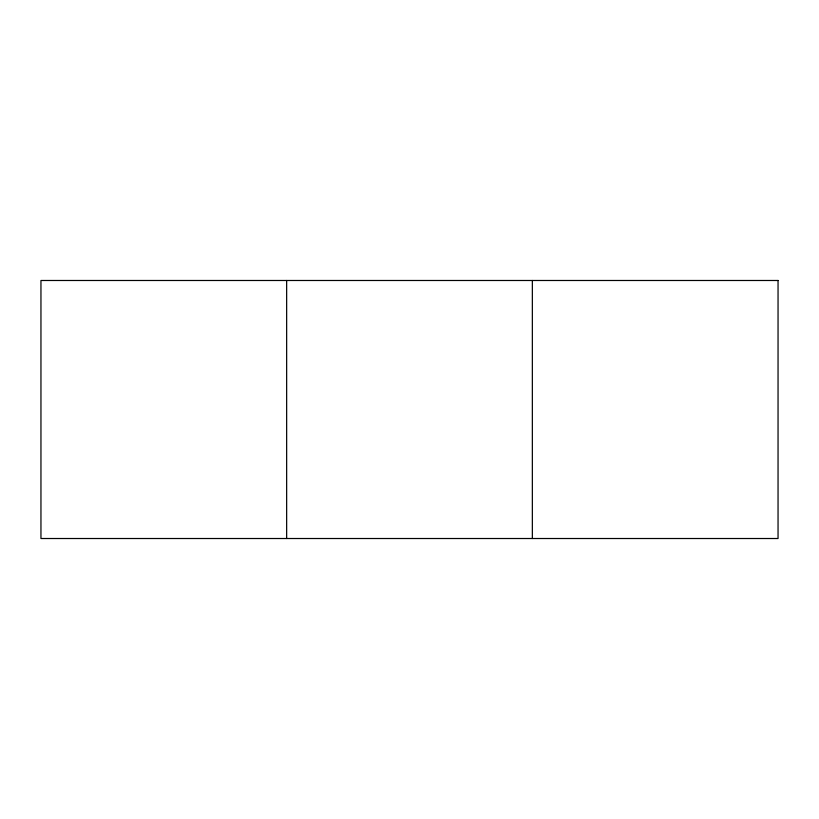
<?xml version="1.0" encoding="UTF-8"?>
<svg xmlns="http://www.w3.org/2000/svg" width="819" height="819" viewBox="0 0 819 819"><rect width="100%" height="100%" fill="white"/><g stroke="black" fill="none" stroke-linecap="round" stroke-linejoin="round"><path stroke-width="1.23" d="M532.35 280.487L532.35 538.513M286.65 280.487L286.65 538.513M778.05 280.487L40.95 280.487L40.95 538.513L778.05 538.513L778.05 280.487"/></g></svg>
